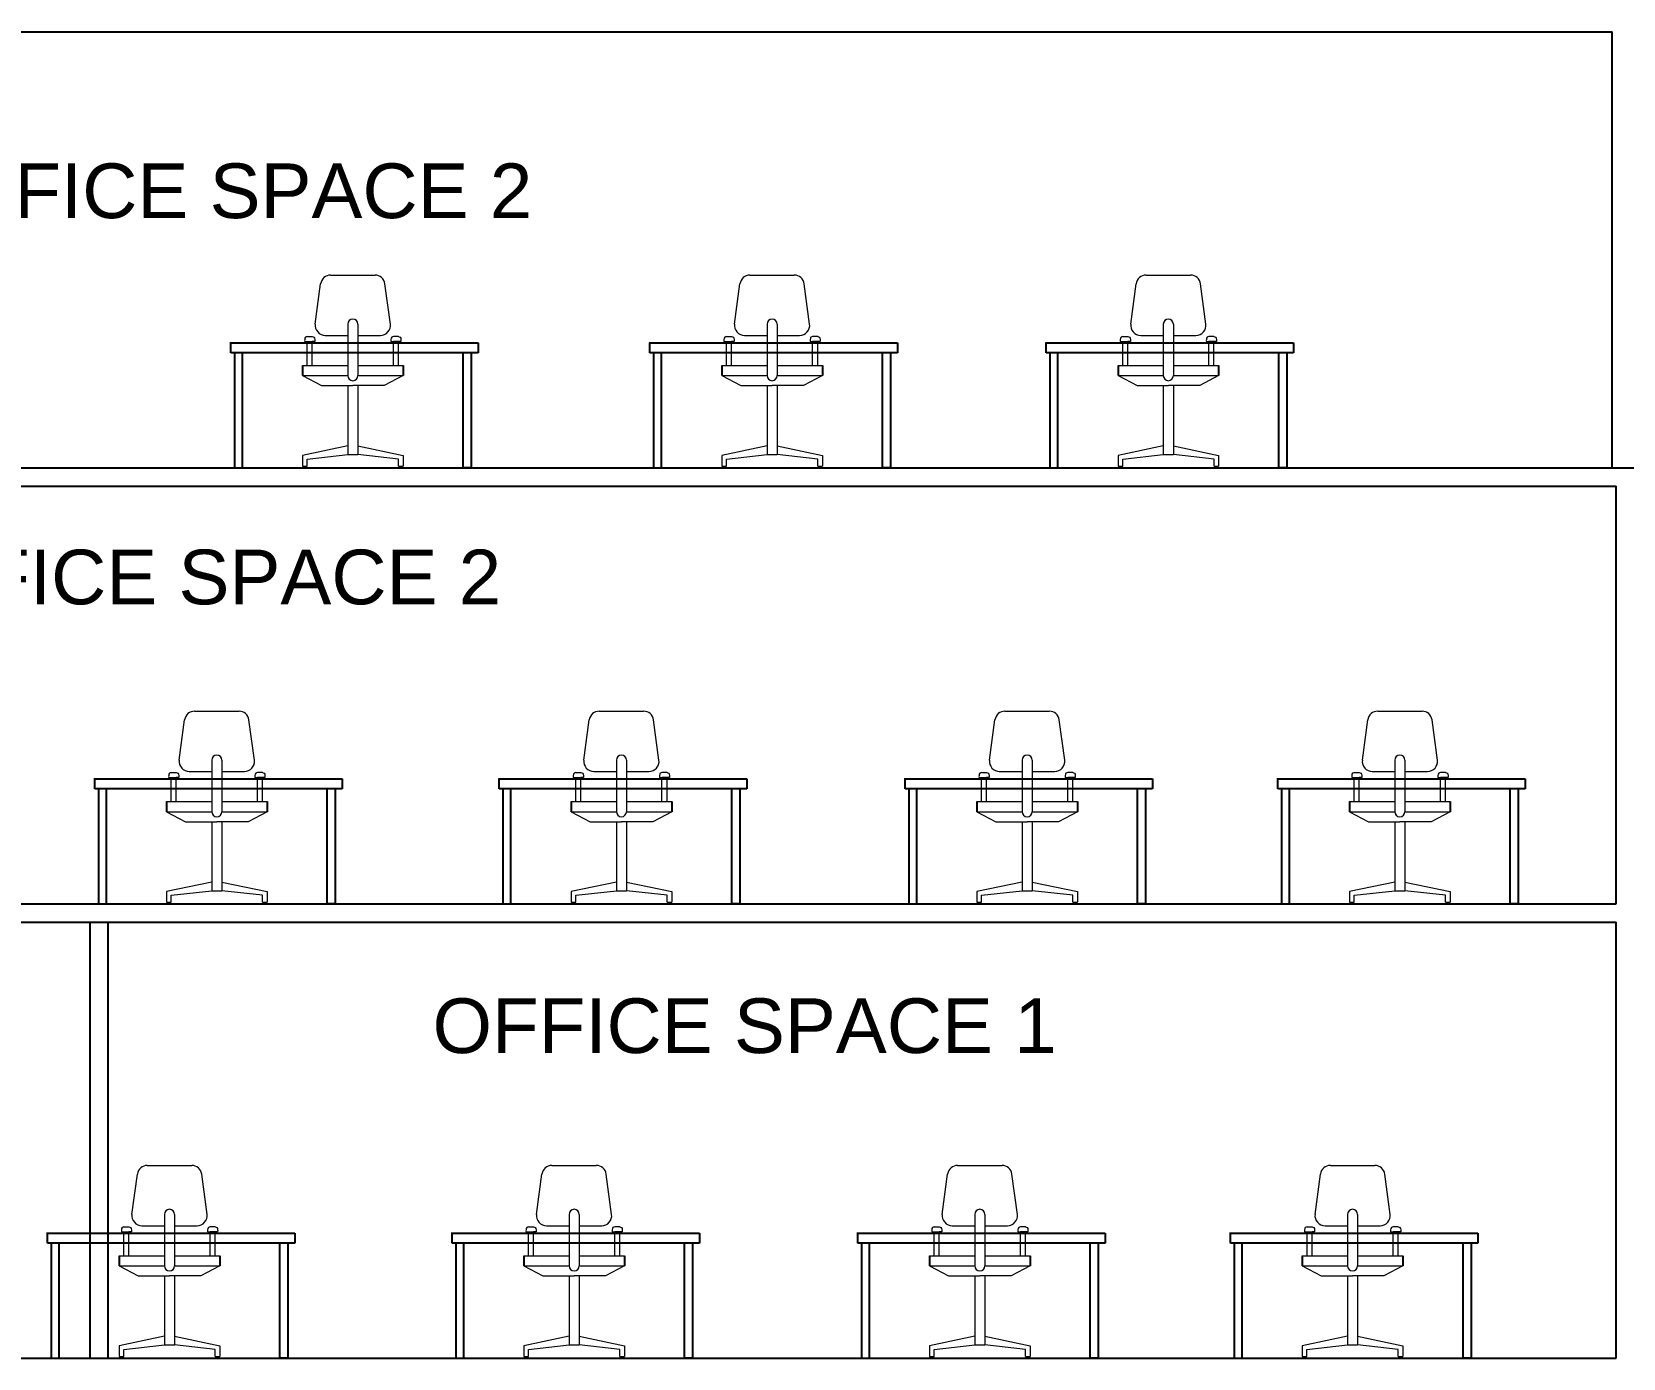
# Model space of a CAD drawing. Header units: millimetres. Extents: x 587797 to 2274247, y 1711 to 439204.
# Drawn here: x 873424 to 886559, y 285273 to 296223 of the extents above; entities that cross this region are included whole.
import ezdxf

# ---------------------------------------------------------------- set-up
doc = ezdxf.new("R2010")
doc.units = ezdxf.units.MM
doc.layers.add('finiture', color=7, linetype='Continuous', lineweight=20)
doc.styles.get("Standard").update_dxf_attribs({"font": 'arial.ttf'})

msp = doc.modelspace()

# ---------------------------------------------------------------- linework, layer by layer
for p, q in [((863015.96, 296222.571, 1025.827), (874054.468, 296222.571, 1025.827)), ((874054.468, 296222.571, 1025.827), (886468.205, 296222.571, 1025.827)), ((886468.205, 292622.571, 1025.827), (886468.205, 296222.571, 1025.827)), ((875057.708, 293655.093, 1025.827), (877107.396, 293655.093, 1025.827)), ((875065.178, 293573.338, 1025.827), (875065.178, 293655.093, 1025.827)), ((877107.396, 293655.093, 1025.827), (877107.396, 293573.338, 1025.827)), ((878518.633, 293655.093, 1025.827), (880568.321, 293655.093, 1025.827)), ((878526.103, 293573.338, 1025.827), (878526.103, 293655.093, 1025.827)), ((880568.321, 293655.093, 1025.827), (880568.321, 293573.338, 1025.827)), ((881789.55, 293655.093, 1025.827), (883839.238, 293655.093, 1025.827)), ((881797.02, 293573.338, 1025.827), (881797.02, 293655.093, 1025.827)), ((883839.238, 293655.093, 1025.827), (883839.238, 293573.338, 1025.827)), ((877107.396, 293573.338, 1025.827), (875065.178, 293573.338, 1025.827)), ((875095.505, 293573.338, 1025.827), (875095.505, 292622.571, 1025.827)), ((875161.49, 292622.571, 1025.827), (875161.49, 293573.338, 1025.827)), ((875658.023, 293467.098, 442.155), (875658.023, 293384.097, 442.155)), ((876488.024, 293467.098, 442.155), (876488.024, 293384.097, 442.155)), ((876984.556, 292622.571, 1025.827), (876984.556, 293573.338, 1025.827)), ((877050.541, 293573.338, 1025.827), (877050.541, 292622.571, 1025.827)), ((880568.321, 293573.338, 1025.827), (878526.103, 293573.338, 1025.827)), ((878556.43, 293573.338, 1025.827), (878556.43, 292622.571, 1025.827)), ((878622.415, 292622.571, 1025.827), (878622.415, 293573.338, 1025.827)), ((879118.948, 293467.098, 442.155), (879118.948, 293384.097, 442.155)), ((879948.949, 293467.098, 442.155), (879948.949, 293384.097, 442.155)), ((880445.481, 292622.571, 1025.827), (880445.481, 293573.338, 1025.827)), ((880511.466, 293573.338, 1025.827), (880511.466, 292622.571, 1025.827)), ((883839.238, 293573.338, 1025.827), (881797.02, 293573.338, 1025.827)), ((881827.347, 293573.338, 1025.827), (881827.347, 292622.571, 1025.827)), ((881893.332, 292622.571, 1025.827), (881893.332, 293573.338, 1025.827)), ((882389.864, 293467.098, 442.155), (882389.864, 293384.097, 442.155)), ((883219.865, 293467.098, 442.155), (883219.865, 293384.097, 442.155)), ((883716.398, 292622.571, 1025.827), (883716.398, 293573.338, 1025.827)), ((883782.383, 293573.338, 1025.827), (883782.383, 292622.571, 1025.827)), ((863015.96, 292622.571, 1025.827), (911635.96, 292622.571, 1025.827)), ((875095.505, 292622.571, 1025.827), (875095.505, 292622.571, 1025.827)), ((875095.505, 292622.571, 1025.827), (875161.49, 292622.571, 1025.827)), ((877050.541, 292622.571, 1025.827), (876984.556, 292622.571, 1025.827)), ((877050.541, 292622.571, 1025.827), (877050.541, 292622.571, 1025.827)), ((878556.43, 292622.571, 1025.827), (878556.43, 292622.571, 1025.827)), ((878556.43, 292622.571, 1025.827), (878622.415, 292622.571, 1025.827)), ((880511.466, 292622.571, 1025.827), (880445.481, 292622.571, 1025.827)), ((880511.466, 292622.571, 1025.827), (880511.466, 292622.571, 1025.827)), ((881827.347, 292622.571, 1025.827), (881827.347, 292622.571, 1025.827)), ((881827.347, 292622.571, 1025.827), (881893.332, 292622.571, 1025.827)), ((883782.383, 292622.571, 1025.827), (883716.398, 292622.571, 1025.827)), ((883782.383, 292622.571, 1025.827), (883782.383, 292622.571, 1025.827)), ((863015.96, 292472.571, 1025.827), (886500.089, 292472.571, 1025.827)), ((886500.089, 289022.571, 1025.827), (886500.089, 292472.571, 1025.827)), ((873935.195, 290055.093, 1025.827), (875984.883, 290055.093, 1025.827)), ((873942.665, 289973.338, 1025.827), (873942.665, 290055.093, 1025.827)), ((875984.883, 290055.093, 1025.827), (875984.883, 289973.338, 1025.827)), ((877274.944, 290055.093, 1025.827), (879324.632, 290055.093, 1025.827)), ((877282.414, 289973.338, 1025.827), (877282.414, 290055.093, 1025.827)), ((879324.632, 290055.093, 1025.827), (879324.632, 289973.338, 1025.827)), ((880623.819, 290055.093, 1025.827), (882673.507, 290055.093, 1025.827)), ((880631.289, 289973.338, 1025.827), (880631.289, 290055.093, 1025.827)), ((882673.507, 290055.093, 1025.827), (882673.507, 289973.338, 1025.827)), ((883700.713, 290055.093, 1025.827), (885750.402, 290055.093, 1025.827)), ((883708.183, 289973.338, 1025.827), (883708.183, 290055.093, 1025.827)), ((885750.402, 290055.093, 1025.827), (885750.402, 289973.338, 1025.827)), ((875984.883, 289973.338, 1025.827), (873942.665, 289973.338, 1025.827)), ((873972.992, 289973.338, 1025.827), (873972.992, 289022.571, 1025.827)), ((874038.977, 289022.571, 1025.827), (874038.977, 289973.338, 1025.827)), ((875862.043, 289022.571, 1025.827), (875862.043, 289973.338, 1025.827)), ((875928.028, 289973.338, 1025.827), (875928.028, 289022.571, 1025.827)), ((879324.632, 289973.338, 1025.827), (877282.414, 289973.338, 1025.827)), ((877312.741, 289973.338, 1025.827), (877312.741, 289022.571, 1025.827)), ((877378.726, 289022.571, 1025.827), (877378.726, 289973.338, 1025.827)), ((879201.792, 289022.571, 1025.827), (879201.792, 289973.338, 1025.827)), ((879267.777, 289973.338, 1025.827), (879267.777, 289022.571, 1025.827)), ((882673.507, 289973.338, 1025.827), (880631.289, 289973.338, 1025.827)), ((880661.616, 289973.338, 1025.827), (880661.616, 289022.571, 1025.827)), ((880727.601, 289022.571, 1025.827), (880727.601, 289973.338, 1025.827)), ((882550.667, 289022.571, 1025.827), (882550.667, 289973.338, 1025.827)), ((882616.652, 289973.338, 1025.827), (882616.652, 289022.571, 1025.827)), ((885750.402, 289973.338, 1025.827), (883708.183, 289973.338, 1025.827)), ((883738.51, 289973.338, 1025.827), (883738.51, 289022.571, 1025.827)), ((883804.496, 289022.571, 1025.827), (883804.496, 289973.338, 1025.827)), ((885627.561, 289022.571, 1025.827), (885627.561, 289973.338, 1025.827)), ((885693.546, 289973.338, 1025.827), (885693.546, 289022.571, 1025.827)), ((874535.51, 289867.098, 442.155), (874535.51, 289784.097, 442.155)), ((875365.511, 289867.098, 442.155), (875365.511, 289784.097, 442.155)), ((877875.259, 289867.098, 442.155), (877875.259, 289784.097, 442.155)), ((878705.26, 289867.098, 442.155), (878705.26, 289784.097, 442.155)), ((881224.133, 289867.098, 442.155), (881224.133, 289784.097, 442.155)), ((882054.135, 289867.098, 442.155), (882054.135, 289784.097, 442.155)), ((884301.028, 289867.098, 442.155), (884301.028, 289784.097, 442.155)), ((885131.029, 289867.098, 442.155), (885131.029, 289784.097, 442.155)), ((863015.96, 289022.571, 1025.827), (886500.089, 289022.571, 1025.827)), ((873972.992, 289022.571, 1025.827), (873972.992, 289022.571, 1025.827)), ((873972.992, 289022.571, 1025.827), (874038.977, 289022.571, 1025.827)), ((875928.028, 289022.571, 1025.827), (875862.043, 289022.571, 1025.827)), ((875928.028, 289022.571, 1025.827), (875928.028, 289022.571, 1025.827)), ((877312.741, 289022.571, 1025.827), (877312.741, 289022.571, 1025.827)), ((877312.741, 289022.571, 1025.827), (877378.726, 289022.571, 1025.827)), ((879267.777, 289022.571, 1025.827), (879201.792, 289022.571, 1025.827)), ((879267.777, 289022.571, 1025.827), (879267.777, 289022.571, 1025.827)), ((880661.616, 289022.571, 1025.827), (880661.616, 289022.571, 1025.827)), ((880661.616, 289022.571, 1025.827), (880727.601, 289022.571, 1025.827)), ((882616.652, 289022.571, 1025.827), (882550.667, 289022.571, 1025.827)), ((882616.652, 289022.571, 1025.827), (882616.652, 289022.571, 1025.827)), ((883738.51, 289022.571, 1025.827), (883738.51, 289022.571, 1025.827)), ((883738.51, 289022.571, 1025.827), (883804.496, 289022.571, 1025.827)), ((885693.546, 289022.571, 1025.827), (885627.561, 289022.571, 1025.827)), ((885693.546, 289022.571, 1025.827), (885693.546, 289022.571, 1025.827)), ((863015.96, 288872.571, 1025.827), (886500.089, 288872.571, 1025.827)), ((873904.468, 285272.571, 1025.827), (873904.468, 288872.571, 1025.827)), ((874054.468, 285272.571, 1025.827), (874054.468, 288872.571, 1025.827)), ((886500.089, 285272.571, 1025.827), (886500.089, 288872.571, 1025.827)), ((873544.788, 286305.093, 1025.827), (875594.477, 286305.093, 1025.827)), ((873552.258, 286223.338, 1025.827), (873552.258, 286305.093, 1025.827)), ((875594.477, 286305.093, 1025.827), (875594.477, 286223.338, 1025.827)), ((876884.538, 286305.093, 1025.827), (878934.226, 286305.093, 1025.827)), ((876892.008, 286223.338, 1025.827), (876892.008, 286305.093, 1025.827)), ((878934.226, 286305.093, 1025.827), (878934.226, 286223.338, 1025.827)), ((880233.412, 286305.093, 1025.827), (882283.101, 286305.093, 1025.827)), ((880240.882, 286223.338, 1025.827), (880240.882, 286305.093, 1025.827)), ((882283.101, 286305.093, 1025.827), (882283.101, 286223.338, 1025.827)), ((883310.307, 286305.093, 1025.827), (885359.995, 286305.093, 1025.827)), ((883317.777, 286223.338, 1025.827), (883317.777, 286305.093, 1025.827)), ((885359.995, 286305.093, 1025.827), (885359.995, 286223.338, 1025.827)), ((875594.477, 286223.338, 1025.827), (873552.258, 286223.338, 1025.827)), ((873582.586, 286223.338, 1025.827), (873582.586, 285272.571, 1025.827)), ((873648.571, 285272.571, 1025.827), (873648.571, 286223.338, 1025.827)), ((874145.103, 286117.098, 442.155), (874145.103, 286034.097, 442.155)), ((874975.104, 286117.098, 442.155), (874975.104, 286034.097, 442.155)), ((875471.637, 285272.571, 1025.827), (875471.637, 286223.338, 1025.827)), ((875537.622, 286223.338, 1025.827), (875537.622, 285272.571, 1025.827)), ((878934.226, 286223.338, 1025.827), (876892.008, 286223.338, 1025.827)), ((876922.335, 286223.338, 1025.827), (876922.335, 285272.571, 1025.827)), ((876988.32, 285272.571, 1025.827), (876988.32, 286223.338, 1025.827)), ((877484.852, 286117.098, 442.155), (877484.852, 286034.097, 442.155)), ((878314.853, 286117.098, 442.155), (878314.853, 286034.097, 442.155)), ((878811.386, 285272.571, 1025.827), (878811.386, 286223.338, 1025.827)), ((878877.371, 286223.338, 1025.827), (878877.371, 285272.571, 1025.827)), ((882283.101, 286223.338, 1025.827), (880240.882, 286223.338, 1025.827)), ((880271.209, 286223.338, 1025.827), (880271.209, 285272.571, 1025.827)), ((880337.195, 285272.571, 1025.827), (880337.195, 286223.338, 1025.827)), ((880833.727, 286117.098, 442.155), (880833.727, 286034.097, 442.155)), ((881663.728, 286117.098, 442.155), (881663.728, 286034.097, 442.155)), ((882160.26, 285272.571, 1025.827), (882160.26, 286223.338, 1025.827)), ((882226.245, 286223.338, 1025.827), (882226.245, 285272.571, 1025.827)), ((885359.995, 286223.338, 1025.827), (883317.777, 286223.338, 1025.827)), ((883348.104, 286223.338, 1025.827), (883348.104, 285272.571, 1025.827)), ((883414.089, 285272.571, 1025.827), (883414.089, 286223.338, 1025.827)), ((883910.621, 286117.098, 442.155), (883910.621, 286034.097, 442.155)), ((884740.622, 286117.098, 442.155), (884740.622, 286034.097, 442.155)), ((885237.155, 285272.571, 1025.827), (885237.155, 286223.338, 1025.827)), ((885303.14, 286223.338, 1025.827), (885303.14, 285272.571, 1025.827)), ((863015.96, 285272.571, 1025.827), (886500.089, 285272.571, 1025.827)), ((873582.586, 285272.571, 1025.827), (873582.586, 285272.571, 1025.827)), ((873582.586, 285272.571, 1025.827), (873648.571, 285272.571, 1025.827)), ((875537.622, 285272.571, 1025.827), (875471.637, 285272.571, 1025.827)), ((875537.622, 285272.571, 1025.827), (875537.622, 285272.571, 1025.827)), ((876922.335, 285272.571, 1025.827), (876922.335, 285272.571, 1025.827)), ((876922.335, 285272.571, 1025.827), (876988.32, 285272.571, 1025.827)), ((878877.371, 285272.571, 1025.827), (878811.386, 285272.571, 1025.827)), ((878877.371, 285272.571, 1025.827), (878877.371, 285272.571, 1025.827)), ((880271.209, 285272.571, 1025.827), (880271.209, 285272.571, 1025.827)), ((880271.209, 285272.571, 1025.827), (880337.195, 285272.571, 1025.827)), ((882226.245, 285272.571, 1025.827), (882160.26, 285272.571, 1025.827)), ((882226.245, 285272.571, 1025.827), (882226.245, 285272.571, 1025.827)), ((883348.104, 285272.571, 1025.827), (883348.104, 285272.571, 1025.827)), ((883348.104, 285272.571, 1025.827), (883414.089, 285272.571, 1025.827)), ((885303.14, 285272.571, 1025.827), (885237.155, 285272.571, 1025.827)), ((885303.14, 285272.571, 1025.827), (885303.14, 285272.571, 1025.827))]:
    msp.add_line(p, q)
at = {"layer": 'finiture', "linetype": 'Continuous'}
for p, q in [((875763.132, 293810.09, 442.155), (875807.489, 294142.09, 442.155)), ((875889.758, 294214.099, 442.155), (876256.289, 294214.099, 442.155)), ((876382.914, 293810.09, 442.155), (876338.558, 294142.09, 442.155)), ((879224.057, 293810.09, 442.155), (879268.414, 294142.09, 442.155)), ((879350.683, 294214.099, 442.155), (879717.214, 294214.099, 442.155)), ((879843.839, 293810.09, 442.155), (879799.483, 294142.09, 442.155)), ((882494.974, 293810.09, 442.155), (882539.33, 294142.09, 442.155)), ((882621.599, 294214.099, 442.155), (882988.13, 294214.099, 442.155)), ((883114.756, 293810.09, 442.155), (883070.399, 294142.09, 442.155)), ((875845.401, 293716.098, 442.155), (876031.523, 293716.098, 442.155)), ((876031.523, 293810.09, 442.155), (876031.523, 293384.097, 442.155)), ((876114.523, 293810.09, 442.155), (876114.523, 293384.097, 442.155)), ((876114.523, 293716.098, 442.155), (876300.645, 293716.098, 442.155)), ((879306.326, 293716.098, 442.155), (879492.448, 293716.098, 442.155)), ((879492.448, 293810.09, 442.155), (879492.448, 293384.097, 442.155)), ((879575.448, 293810.09, 442.155), (879575.448, 293384.097, 442.155)), ((879575.448, 293716.098, 442.155), (879761.57, 293716.098, 442.155)), ((882577.243, 293716.098, 442.155), (882763.365, 293716.098, 442.155)), ((882763.365, 293810.09, 442.155), (882763.365, 293384.097, 442.155)), ((882846.365, 293810.09, 442.155), (882846.365, 293384.097, 442.155)), ((882846.365, 293716.098, 442.155), (883032.487, 293716.098, 442.155)), ((875675.802, 293665.838, 442.155), (875738.279, 293665.838, 442.155)), ((875696.779, 293707.339, 442.155), (875738.279, 293707.339, 442.155)), ((875696.779, 293467.098, 442.155), (875696.779, 293665.838, 442.155)), ((875738.279, 293467.098, 442.155), (875738.279, 293665.838, 442.155)), ((875759.256, 293665.838, 442.155), (875738.279, 293665.838, 442.155)), ((876386.791, 293665.838, 442.155), (876407.767, 293665.838, 442.155)), ((876449.268, 293707.339, 442.155), (876407.767, 293707.339, 442.155)), ((876470.244, 293665.838, 442.155), (876407.767, 293665.838, 442.155)), ((876407.767, 293467.098, 442.155), (876407.767, 293665.838, 442.155)), ((876449.268, 293467.098, 442.155), (876449.268, 293665.838, 442.155)), ((879136.727, 293665.838, 442.155), (879199.204, 293665.838, 442.155)), ((879157.704, 293707.339, 442.155), (879199.204, 293707.339, 442.155)), ((879157.704, 293467.098, 442.155), (879157.704, 293665.838, 442.155)), ((879199.204, 293467.098, 442.155), (879199.204, 293665.838, 442.155)), ((879220.181, 293665.838, 442.155), (879199.204, 293665.838, 442.155)), ((879847.716, 293665.838, 442.155), (879868.693, 293665.838, 442.155)), ((879910.193, 293707.339, 442.155), (879868.693, 293707.339, 442.155)), ((879931.169, 293665.838, 442.155), (879868.693, 293665.838, 442.155)), ((879868.693, 293467.098, 442.155), (879868.693, 293665.838, 442.155)), ((879910.193, 293467.098, 442.155), (879910.193, 293665.838, 442.155)), ((882407.644, 293665.838, 442.155), (882470.121, 293665.838, 442.155)), ((882428.62, 293707.339, 442.155), (882470.121, 293707.339, 442.155)), ((882428.62, 293467.098, 442.155), (882428.62, 293665.838, 442.155)), ((882470.121, 293467.098, 442.155), (882470.121, 293665.838, 442.155)), ((882491.097, 293665.838, 442.155), (882470.121, 293665.838, 442.155)), ((883118.632, 293665.838, 442.155), (883139.609, 293665.838, 442.155)), ((883181.109, 293707.339, 442.155), (883139.609, 293707.339, 442.155)), ((883202.086, 293665.838, 442.155), (883139.609, 293665.838, 442.155)), ((883139.609, 293467.098, 442.155), (883139.609, 293665.838, 442.155)), ((883181.109, 293467.098, 442.155), (883181.109, 293665.838, 442.155)), ((875658.023, 293467.098, 442.155), (876031.523, 293467.098, 442.155)), ((876114.523, 293467.098, 442.155), (876488.024, 293467.098, 442.155)), ((879118.948, 293467.098, 442.155), (879492.448, 293467.098, 442.155)), ((879575.448, 293467.098, 442.155), (879948.949, 293467.098, 442.155)), ((882389.864, 293467.098, 442.155), (882763.365, 293467.098, 442.155)), ((882846.365, 293467.098, 442.155), (883219.865, 293467.098, 442.155)), ((875658.023, 293384.097, 442.155), (875814.441, 293301.666, 442.155)), ((875658.023, 293384.097, 442.155), (876031.523, 293384.097, 442.155)), ((876114.523, 293384.097, 442.155), (876488.024, 293384.097, 442.155)), ((876488.024, 293384.097, 442.155), (876331.606, 293301.666, 442.155)), ((879118.948, 293384.097, 442.155), (879275.366, 293301.666, 442.155)), ((879118.948, 293384.097, 442.155), (879492.448, 293384.097, 442.155)), ((879575.448, 293384.097, 442.155), (879948.949, 293384.097, 442.155)), ((879948.949, 293384.097, 442.155), (879792.531, 293301.666, 442.155)), ((882389.864, 293384.097, 442.155), (882546.282, 293301.666, 442.155)), ((882389.864, 293384.097, 442.155), (882763.365, 293384.097, 442.155)), ((882846.365, 293384.097, 442.155), (883219.865, 293384.097, 442.155)), ((883219.865, 293384.097, 442.155), (883063.447, 293301.666, 442.155)), ((875814.441, 293301.666, 442.155), (876073.023, 293301.666, 442.155)), ((876031.523, 293301.666, 442.155), (876031.523, 292731.77, 442.155)), ((876331.606, 293301.666, 442.155), (876073.023, 293301.666, 442.155)), ((876114.523, 293301.666, 442.155), (876114.523, 292731.77, 442.155)), ((879275.366, 293301.666, 442.155), (879533.948, 293301.666, 442.155)), ((879492.448, 293301.666, 442.155), (879492.448, 292731.77, 442.155)), ((879792.531, 293301.666, 442.155), (879533.948, 293301.666, 442.155)), ((879575.448, 293301.666, 442.155), (879575.448, 292731.77, 442.155)), ((882546.282, 293301.666, 442.155), (882804.865, 293301.666, 442.155)), ((882763.365, 293301.666, 442.155), (882763.365, 292731.77, 442.155)), ((883063.447, 293301.666, 442.155), (882804.865, 293301.666, 442.155)), ((882846.365, 293301.666, 442.155), (882846.365, 292731.77, 442.155)), ((876031.523, 292803.44, 442.155), (875658.023, 292725.255, 442.155)), ((876114.523, 292803.44, 442.155), (876488.024, 292725.255, 442.155)), ((879492.448, 292803.44, 442.155), (879118.948, 292725.255, 442.155)), ((879575.448, 292803.44, 442.155), (879948.949, 292725.255, 442.155)), ((882763.365, 292803.44, 442.155), (882389.864, 292725.255, 442.155)), ((882846.365, 292803.44, 442.155), (883219.865, 292725.255, 442.155)), ((875658.023, 292725.255, 442.155), (875658.023, 292637.096, 442.155)), ((875695.975, 292694.85, 442.155), (876031.523, 292731.77, 442.155)), ((875695.975, 292637.096, 442.155), (875695.975, 292694.85, 442.155)), ((876031.523, 292731.77, 442.155), (876114.523, 292731.77, 442.155)), ((876450.071, 292694.85, 442.155), (876114.523, 292731.77, 442.155)), ((876450.071, 292637.096, 442.155), (876450.071, 292694.85, 442.155)), ((876488.024, 292725.255, 442.155), (876488.024, 292637.096, 442.155)), ((879118.948, 292725.255, 442.155), (879118.948, 292637.096, 442.155)), ((879156.9, 292694.85, 442.155), (879492.448, 292731.77, 442.155)), ((879156.9, 292637.096, 442.155), (879156.9, 292694.85, 442.155)), ((879492.448, 292731.77, 442.155), (879575.448, 292731.77, 442.155)), ((879910.997, 292694.85, 442.155), (879575.448, 292731.77, 442.155)), ((879910.997, 292637.096, 442.155), (879910.997, 292694.85, 442.155)), ((879948.949, 292725.255, 442.155), (879948.949, 292637.096, 442.155)), ((882389.864, 292725.255, 442.155), (882389.864, 292637.096, 442.155)), ((882427.817, 292694.85, 442.155), (882763.365, 292731.77, 442.155)), ((882427.817, 292637.096, 442.155), (882427.817, 292694.85, 442.155)), ((882763.365, 292731.77, 442.155), (882846.365, 292731.77, 442.155)), ((883181.913, 292694.85, 442.155), (882846.365, 292731.77, 442.155)), ((883181.913, 292637.096, 442.155), (883181.913, 292694.85, 442.155)), ((883219.865, 292725.255, 442.155), (883219.865, 292637.096, 442.155)), ((875658.023, 292637.096, 442.155), (875695.975, 292637.096, 442.155)), ((876450.071, 292637.096, 442.155), (876488.024, 292637.096, 442.155)), ((879118.948, 292637.096, 442.155), (879156.9, 292637.096, 442.155)), ((879910.997, 292637.096, 442.155), (879948.949, 292637.096, 442.155)), ((882389.864, 292637.096, 442.155), (882427.817, 292637.096, 442.155)), ((883181.913, 292637.096, 442.155), (883219.865, 292637.096, 442.155)), ((874767.245, 290614.099, 442.155), (875133.776, 290614.099, 442.155)), ((878106.994, 290614.099, 442.155), (878473.525, 290614.099, 442.155)), ((881455.869, 290614.099, 442.155), (881822.399, 290614.099, 442.155)), ((884532.763, 290614.099, 442.155), (884899.294, 290614.099, 442.155)), ((874640.619, 290210.09, 442.155), (874684.976, 290542.09, 442.155)), ((875260.401, 290210.09, 442.155), (875216.045, 290542.09, 442.155)), ((877980.368, 290210.09, 442.155), (878024.725, 290542.09, 442.155)), ((878600.15, 290210.09, 442.155), (878555.794, 290542.09, 442.155)), ((881329.243, 290210.09, 442.155), (881373.6, 290542.09, 442.155)), ((881949.025, 290210.09, 442.155), (881904.669, 290542.09, 442.155)), ((884406.137, 290210.09, 442.155), (884450.494, 290542.09, 442.155)), ((885025.919, 290210.09, 442.155), (884981.563, 290542.09, 442.155)), ((874909.01, 290210.09, 442.155), (874909.01, 289784.097, 442.155)), ((874992.01, 290210.09, 442.155), (874992.01, 289784.097, 442.155)), ((878248.759, 290210.09, 442.155), (878248.759, 289784.097, 442.155)), ((878331.759, 290210.09, 442.155), (878331.759, 289784.097, 442.155)), ((881597.634, 290210.09, 442.155), (881597.634, 289784.097, 442.155)), ((881680.634, 290210.09, 442.155), (881680.634, 289784.097, 442.155)), ((884674.528, 290210.09, 442.155), (884674.528, 289784.097, 442.155)), ((884757.528, 290210.09, 442.155), (884757.528, 289784.097, 442.155)), ((874553.289, 290065.838, 442.155), (874615.766, 290065.838, 442.155)), ((874574.266, 290107.339, 442.155), (874615.766, 290107.339, 442.155)), ((874574.266, 289867.098, 442.155), (874574.266, 290065.838, 442.155)), ((874615.766, 289867.098, 442.155), (874615.766, 290065.838, 442.155)), ((874636.743, 290065.838, 442.155), (874615.766, 290065.838, 442.155)), ((874722.888, 290116.098, 442.155), (874909.01, 290116.098, 442.155)), ((874992.01, 290116.098, 442.155), (875178.132, 290116.098, 442.155)), ((875264.278, 290065.838, 442.155), (875285.254, 290065.838, 442.155)), ((875326.754, 290107.339, 442.155), (875285.254, 290107.339, 442.155)), ((875347.731, 290065.838, 442.155), (875285.254, 290065.838, 442.155)), ((875285.254, 289867.098, 442.155), (875285.254, 290065.838, 442.155)), ((875326.754, 289867.098, 442.155), (875326.754, 290065.838, 442.155)), ((877893.038, 290065.838, 442.155), (877955.515, 290065.838, 442.155)), ((877914.015, 290107.339, 442.155), (877955.515, 290107.339, 442.155)), ((877914.015, 289867.098, 442.155), (877914.015, 290065.838, 442.155)), ((877955.515, 289867.098, 442.155), (877955.515, 290065.838, 442.155)), ((877976.492, 290065.838, 442.155), (877955.515, 290065.838, 442.155)), ((878062.637, 290116.098, 442.155), (878248.759, 290116.098, 442.155)), ((878331.759, 290116.098, 442.155), (878517.881, 290116.098, 442.155)), ((878604.027, 290065.838, 442.155), (878625.003, 290065.838, 442.155)), ((878666.504, 290107.339, 442.155), (878625.003, 290107.339, 442.155)), ((878687.48, 290065.838, 442.155), (878625.003, 290065.838, 442.155)), ((878625.003, 289867.098, 442.155), (878625.003, 290065.838, 442.155)), ((878666.504, 289867.098, 442.155), (878666.504, 290065.838, 442.155)), ((881241.913, 290065.838, 442.155), (881304.39, 290065.838, 442.155)), ((881262.89, 290107.339, 442.155), (881304.39, 290107.339, 442.155)), ((881262.89, 289867.098, 442.155), (881262.89, 290065.838, 442.155)), ((881304.39, 289867.098, 442.155), (881304.39, 290065.838, 442.155)), ((881325.367, 290065.838, 442.155), (881304.39, 290065.838, 442.155)), ((881411.512, 290116.098, 442.155), (881597.634, 290116.098, 442.155)), ((881680.634, 290116.098, 442.155), (881866.756, 290116.098, 442.155)), ((881952.901, 290065.838, 442.155), (881973.878, 290065.838, 442.155)), ((882015.378, 290107.339, 442.155), (881973.878, 290107.339, 442.155)), ((882036.355, 290065.838, 442.155), (881973.878, 290065.838, 442.155)), ((881973.878, 289867.098, 442.155), (881973.878, 290065.838, 442.155)), ((882015.378, 289867.098, 442.155), (882015.378, 290065.838, 442.155)), ((884318.807, 290065.838, 442.155), (884381.284, 290065.838, 442.155)), ((884339.784, 290107.339, 442.155), (884381.284, 290107.339, 442.155)), ((884339.784, 289867.098, 442.155), (884339.784, 290065.838, 442.155)), ((884381.284, 289867.098, 442.155), (884381.284, 290065.838, 442.155)), ((884402.261, 290065.838, 442.155), (884381.284, 290065.838, 442.155)), ((884488.407, 290116.098, 442.155), (884674.528, 290116.098, 442.155)), ((884757.528, 290116.098, 442.155), (884943.65, 290116.098, 442.155)), ((885029.796, 290065.838, 442.155), (885050.773, 290065.838, 442.155)), ((885092.273, 290107.339, 442.155), (885050.773, 290107.339, 442.155)), ((885113.249, 290065.838, 442.155), (885050.773, 290065.838, 442.155)), ((885050.773, 289867.098, 442.155), (885050.773, 290065.838, 442.155)), ((885092.273, 289867.098, 442.155), (885092.273, 290065.838, 442.155)), ((874535.51, 289867.098, 442.155), (874909.01, 289867.098, 442.155)), ((874535.51, 289784.097, 442.155), (874691.928, 289701.666, 442.155)), ((874535.51, 289784.097, 442.155), (874909.01, 289784.097, 442.155)), ((874992.01, 289867.098, 442.155), (875365.511, 289867.098, 442.155)), ((874992.01, 289784.097, 442.155), (875365.511, 289784.097, 442.155)), ((875365.511, 289784.097, 442.155), (875209.093, 289701.666, 442.155)), ((877875.259, 289867.098, 442.155), (878248.759, 289867.098, 442.155)), ((877875.259, 289784.097, 442.155), (878031.677, 289701.666, 442.155)), ((877875.259, 289784.097, 442.155), (878248.759, 289784.097, 442.155)), ((878331.759, 289867.098, 442.155), (878705.26, 289867.098, 442.155)), ((878331.759, 289784.097, 442.155), (878705.26, 289784.097, 442.155)), ((878705.26, 289784.097, 442.155), (878548.842, 289701.666, 442.155)), ((881224.133, 289867.098, 442.155), (881597.634, 289867.098, 442.155)), ((881224.133, 289784.097, 442.155), (881380.552, 289701.666, 442.155)), ((881224.133, 289784.097, 442.155), (881597.634, 289784.097, 442.155)), ((881680.634, 289867.098, 442.155), (882054.135, 289867.098, 442.155)), ((881680.634, 289784.097, 442.155), (882054.135, 289784.097, 442.155)), ((882054.135, 289784.097, 442.155), (881897.717, 289701.666, 442.155)), ((884301.028, 289867.098, 442.155), (884674.528, 289867.098, 442.155)), ((884301.028, 289784.097, 442.155), (884457.446, 289701.666, 442.155)), ((884301.028, 289784.097, 442.155), (884674.528, 289784.097, 442.155)), ((884757.528, 289867.098, 442.155), (885131.029, 289867.098, 442.155)), ((884757.528, 289784.097, 442.155), (885131.029, 289784.097, 442.155)), ((885131.029, 289784.097, 442.155), (884974.611, 289701.666, 442.155)), ((874691.928, 289701.666, 442.155), (874950.51, 289701.666, 442.155)), ((874909.01, 289701.666, 442.155), (874909.01, 289131.77, 442.155)), ((875209.093, 289701.666, 442.155), (874950.51, 289701.666, 442.155)), ((874992.01, 289701.666, 442.155), (874992.01, 289131.77, 442.155)), ((878031.677, 289701.666, 442.155), (878290.259, 289701.666, 442.155)), ((878248.759, 289701.666, 442.155), (878248.759, 289131.77, 442.155)), ((878548.842, 289701.666, 442.155), (878290.259, 289701.666, 442.155)), ((878331.759, 289701.666, 442.155), (878331.759, 289131.77, 442.155)), ((881380.552, 289701.666, 442.155), (881639.134, 289701.666, 442.155)), ((881597.634, 289701.666, 442.155), (881597.634, 289131.77, 442.155)), ((881897.717, 289701.666, 442.155), (881639.134, 289701.666, 442.155)), ((881680.634, 289701.666, 442.155), (881680.634, 289131.77, 442.155)), ((884457.446, 289701.666, 442.155), (884716.028, 289701.666, 442.155)), ((884674.528, 289701.666, 442.155), (884674.528, 289131.77, 442.155)), ((884974.611, 289701.666, 442.155), (884716.028, 289701.666, 442.155)), ((884757.528, 289701.666, 442.155), (884757.528, 289131.77, 442.155)), ((874909.01, 289203.44, 442.155), (874535.51, 289125.255, 442.155)), ((874535.51, 289125.255, 442.155), (874535.51, 289037.096, 442.155)), ((874573.462, 289094.85, 442.155), (874909.01, 289131.77, 442.155)), ((874909.01, 289131.77, 442.155), (874992.01, 289131.77, 442.155)), ((874992.01, 289203.44, 442.155), (875365.511, 289125.255, 442.155)), ((875327.558, 289094.85, 442.155), (874992.01, 289131.77, 442.155)), ((875365.511, 289125.255, 442.155), (875365.511, 289037.096, 442.155)), ((878248.759, 289203.44, 442.155), (877875.259, 289125.255, 442.155)), ((877875.259, 289125.255, 442.155), (877875.259, 289037.096, 442.155)), ((877913.211, 289094.85, 442.155), (878248.759, 289131.77, 442.155)), ((878248.759, 289131.77, 442.155), (878331.759, 289131.77, 442.155)), ((878331.759, 289203.44, 442.155), (878705.26, 289125.255, 442.155)), ((878667.307, 289094.85, 442.155), (878331.759, 289131.77, 442.155)), ((878705.26, 289125.255, 442.155), (878705.26, 289037.096, 442.155)), ((881597.634, 289203.44, 442.155), (881224.133, 289125.255, 442.155)), ((881224.133, 289125.255, 442.155), (881224.133, 289037.096, 442.155)), ((881262.086, 289094.85, 442.155), (881597.634, 289131.77, 442.155)), ((881597.634, 289131.77, 442.155), (881680.634, 289131.77, 442.155)), ((881680.634, 289203.44, 442.155), (882054.135, 289125.255, 442.155)), ((882016.182, 289094.85, 442.155), (881680.634, 289131.77, 442.155)), ((882054.135, 289125.255, 442.155), (882054.135, 289037.096, 442.155)), ((884674.528, 289203.44, 442.155), (884301.028, 289125.255, 442.155)), ((884301.028, 289125.255, 442.155), (884301.028, 289037.096, 442.155)), ((884338.98, 289094.85, 442.155), (884674.528, 289131.77, 442.155)), ((884674.528, 289131.77, 442.155), (884757.528, 289131.77, 442.155)), ((884757.528, 289203.44, 442.155), (885131.029, 289125.255, 442.155)), ((885093.077, 289094.85, 442.155), (884757.528, 289131.77, 442.155)), ((885131.029, 289125.255, 442.155), (885131.029, 289037.096, 442.155)), ((874535.51, 289037.096, 442.155), (874573.462, 289037.096, 442.155)), ((874573.462, 289037.096, 442.155), (874573.462, 289094.85, 442.155)), ((875327.558, 289037.096, 442.155), (875327.558, 289094.85, 442.155)), ((875327.558, 289037.096, 442.155), (875365.511, 289037.096, 442.155)), ((877875.259, 289037.096, 442.155), (877913.211, 289037.096, 442.155)), ((877913.211, 289037.096, 442.155), (877913.211, 289094.85, 442.155)), ((878667.307, 289037.096, 442.155), (878667.307, 289094.85, 442.155)), ((878667.307, 289037.096, 442.155), (878705.26, 289037.096, 442.155)), ((881224.133, 289037.096, 442.155), (881262.086, 289037.096, 442.155)), ((881262.086, 289037.096, 442.155), (881262.086, 289094.85, 442.155)), ((882016.182, 289037.096, 442.155), (882016.182, 289094.85, 442.155)), ((882016.182, 289037.096, 442.155), (882054.135, 289037.096, 442.155)), ((884301.028, 289037.096, 442.155), (884338.98, 289037.096, 442.155)), ((884338.98, 289037.096, 442.155), (884338.98, 289094.85, 442.155)), ((885093.077, 289037.096, 442.155), (885093.077, 289094.85, 442.155)), ((885093.077, 289037.096, 442.155), (885131.029, 289037.096, 442.155)), ((874250.213, 286460.09, 442.155), (874294.569, 286792.09, 442.155)), ((874376.838, 286864.099, 442.155), (874743.369, 286864.099, 442.155)), ((874869.995, 286460.09, 442.155), (874825.638, 286792.09, 442.155)), ((877589.962, 286460.09, 442.155), (877634.318, 286792.09, 442.155)), ((877716.587, 286864.099, 442.155), (878083.118, 286864.099, 442.155)), ((878209.744, 286460.09, 442.155), (878165.387, 286792.09, 442.155)), ((880938.836, 286460.09, 442.155), (880983.193, 286792.09, 442.155)), ((881065.462, 286864.099, 442.155), (881431.993, 286864.099, 442.155)), ((881558.618, 286460.09, 442.155), (881514.262, 286792.09, 442.155)), ((884015.731, 286460.09, 442.155), (884060.087, 286792.09, 442.155)), ((884142.356, 286864.099, 442.155), (884508.887, 286864.099, 442.155)), ((884635.513, 286460.09, 442.155), (884591.156, 286792.09, 442.155)), ((874183.859, 286357.339, 442.155), (874225.359, 286357.339, 442.155)), ((874332.482, 286366.098, 442.155), (874518.604, 286366.098, 442.155)), ((874518.604, 286460.09, 442.155), (874518.604, 286034.097, 442.155)), ((874601.604, 286460.09, 442.155), (874601.604, 286034.097, 442.155)), ((874601.604, 286366.098, 442.155), (874787.726, 286366.098, 442.155)), ((874936.348, 286357.339, 442.155), (874894.848, 286357.339, 442.155)), ((877523.609, 286357.339, 442.155), (877565.109, 286357.339, 442.155)), ((877672.231, 286366.098, 442.155), (877858.353, 286366.098, 442.155)), ((877858.353, 286460.09, 442.155), (877858.353, 286034.097, 442.155)), ((877941.353, 286460.09, 442.155), (877941.353, 286034.097, 442.155)), ((877941.353, 286366.098, 442.155), (878127.475, 286366.098, 442.155)), ((878276.097, 286357.339, 442.155), (878234.597, 286357.339, 442.155)), ((880872.483, 286357.339, 442.155), (880913.983, 286357.339, 442.155)), ((881021.106, 286366.098, 442.155), (881207.227, 286366.098, 442.155)), ((881207.227, 286460.09, 442.155), (881207.227, 286034.097, 442.155)), ((881290.227, 286460.09, 442.155), (881290.227, 286034.097, 442.155)), ((881290.227, 286366.098, 442.155), (881476.349, 286366.098, 442.155)), ((881624.972, 286357.339, 442.155), (881583.472, 286357.339, 442.155)), ((883949.378, 286357.339, 442.155), (883990.878, 286357.339, 442.155)), ((884098, 286366.098, 442.155), (884284.122, 286366.098, 442.155)), ((884284.122, 286460.09, 442.155), (884284.122, 286034.097, 442.155)), ((884367.122, 286460.09, 442.155), (884367.122, 286034.097, 442.155)), ((884367.122, 286366.098, 442.155), (884553.244, 286366.098, 442.155)), ((884701.866, 286357.339, 442.155), (884660.366, 286357.339, 442.155)), ((874162.883, 286315.838, 442.155), (874225.359, 286315.838, 442.155)), ((874183.859, 286117.098, 442.155), (874183.859, 286315.838, 442.155)), ((874225.359, 286117.098, 442.155), (874225.359, 286315.838, 442.155)), ((874246.336, 286315.838, 442.155), (874225.359, 286315.838, 442.155)), ((874873.871, 286315.838, 442.155), (874894.848, 286315.838, 442.155)), ((874957.325, 286315.838, 442.155), (874894.848, 286315.838, 442.155)), ((874894.848, 286117.098, 442.155), (874894.848, 286315.838, 442.155)), ((874936.348, 286117.098, 442.155), (874936.348, 286315.838, 442.155)), ((877502.632, 286315.838, 442.155), (877565.109, 286315.838, 442.155)), ((877523.609, 286117.098, 442.155), (877523.609, 286315.838, 442.155)), ((877565.109, 286117.098, 442.155), (877565.109, 286315.838, 442.155)), ((877586.085, 286315.838, 442.155), (877565.109, 286315.838, 442.155)), ((878213.62, 286315.838, 442.155), (878234.597, 286315.838, 442.155)), ((878297.074, 286315.838, 442.155), (878234.597, 286315.838, 442.155)), ((878234.597, 286117.098, 442.155), (878234.597, 286315.838, 442.155)), ((878276.097, 286117.098, 442.155), (878276.097, 286315.838, 442.155)), ((880851.506, 286315.838, 442.155), (880913.983, 286315.838, 442.155)), ((880872.483, 286117.098, 442.155), (880872.483, 286315.838, 442.155)), ((880913.983, 286117.098, 442.155), (880913.983, 286315.838, 442.155)), ((880934.96, 286315.838, 442.155), (880913.983, 286315.838, 442.155)), ((881562.495, 286315.838, 442.155), (881583.472, 286315.838, 442.155)), ((881645.948, 286315.838, 442.155), (881583.472, 286315.838, 442.155)), ((881583.472, 286117.098, 442.155), (881583.472, 286315.838, 442.155)), ((881624.972, 286117.098, 442.155), (881624.972, 286315.838, 442.155)), ((883928.401, 286315.838, 442.155), (883990.878, 286315.838, 442.155)), ((883949.378, 286117.098, 442.155), (883949.378, 286315.838, 442.155)), ((883990.878, 286117.098, 442.155), (883990.878, 286315.838, 442.155)), ((884011.854, 286315.838, 442.155), (883990.878, 286315.838, 442.155)), ((884639.389, 286315.838, 442.155), (884660.366, 286315.838, 442.155)), ((884722.843, 286315.838, 442.155), (884660.366, 286315.838, 442.155)), ((884660.366, 286117.098, 442.155), (884660.366, 286315.838, 442.155)), ((884701.866, 286117.098, 442.155), (884701.866, 286315.838, 442.155)), ((874145.103, 286117.098, 442.155), (874518.604, 286117.098, 442.155)), ((874601.604, 286117.098, 442.155), (874975.104, 286117.098, 442.155)), ((877484.852, 286117.098, 442.155), (877858.353, 286117.098, 442.155)), ((877941.353, 286117.098, 442.155), (878314.853, 286117.098, 442.155)), ((880833.727, 286117.098, 442.155), (881207.227, 286117.098, 442.155)), ((881290.227, 286117.098, 442.155), (881663.728, 286117.098, 442.155)), ((883910.621, 286117.098, 442.155), (884284.122, 286117.098, 442.155)), ((884367.122, 286117.098, 442.155), (884740.622, 286117.098, 442.155)), ((874145.103, 286034.097, 442.155), (874301.521, 285951.666, 442.155)), ((874145.103, 286034.097, 442.155), (874518.604, 286034.097, 442.155)), ((874601.604, 286034.097, 442.155), (874975.104, 286034.097, 442.155)), ((874975.104, 286034.097, 442.155), (874818.686, 285951.666, 442.155)), ((877484.852, 286034.097, 442.155), (877641.27, 285951.666, 442.155)), ((877484.852, 286034.097, 442.155), (877858.353, 286034.097, 442.155)), ((877941.353, 286034.097, 442.155), (878314.853, 286034.097, 442.155)), ((878314.853, 286034.097, 442.155), (878158.435, 285951.666, 442.155)), ((880833.727, 286034.097, 442.155), (880990.145, 285951.666, 442.155)), ((880833.727, 286034.097, 442.155), (881207.227, 286034.097, 442.155)), ((881290.227, 286034.097, 442.155), (881663.728, 286034.097, 442.155)), ((881663.728, 286034.097, 442.155), (881507.31, 285951.666, 442.155)), ((883910.621, 286034.097, 442.155), (884067.039, 285951.666, 442.155)), ((883910.621, 286034.097, 442.155), (884284.122, 286034.097, 442.155)), ((884367.122, 286034.097, 442.155), (884740.622, 286034.097, 442.155)), ((884740.622, 286034.097, 442.155), (884584.204, 285951.666, 442.155)), ((874301.521, 285951.666, 442.155), (874560.104, 285951.666, 442.155)), ((874518.604, 285951.666, 442.155), (874518.604, 285381.77, 442.155)), ((874818.686, 285951.666, 442.155), (874560.104, 285951.666, 442.155)), ((874601.604, 285951.666, 442.155), (874601.604, 285381.77, 442.155)), ((877641.27, 285951.666, 442.155), (877899.853, 285951.666, 442.155)), ((877858.353, 285951.666, 442.155), (877858.353, 285381.77, 442.155)), ((878158.435, 285951.666, 442.155), (877899.853, 285951.666, 442.155)), ((877941.353, 285951.666, 442.155), (877941.353, 285381.77, 442.155)), ((880990.145, 285951.666, 442.155), (881248.727, 285951.666, 442.155)), ((881207.227, 285951.666, 442.155), (881207.227, 285381.77, 442.155)), ((881507.31, 285951.666, 442.155), (881248.727, 285951.666, 442.155)), ((881290.227, 285951.666, 442.155), (881290.227, 285381.77, 442.155)), ((884067.039, 285951.666, 442.155), (884325.622, 285951.666, 442.155)), ((884284.122, 285951.666, 442.155), (884284.122, 285381.77, 442.155)), ((884584.204, 285951.666, 442.155), (884325.622, 285951.666, 442.155)), ((884367.122, 285951.666, 442.155), (884367.122, 285381.77, 442.155)), ((874518.604, 285453.44, 442.155), (874145.103, 285375.255, 442.155)), ((874601.604, 285453.44, 442.155), (874975.104, 285375.255, 442.155)), ((877858.353, 285453.44, 442.155), (877484.852, 285375.255, 442.155)), ((877941.353, 285453.44, 442.155), (878314.853, 285375.255, 442.155)), ((881207.227, 285453.44, 442.155), (880833.727, 285375.255, 442.155)), ((881290.227, 285453.44, 442.155), (881663.728, 285375.255, 442.155)), ((884284.122, 285453.44, 442.155), (883910.621, 285375.255, 442.155)), ((884367.122, 285453.44, 442.155), (884740.622, 285375.255, 442.155)), ((874145.103, 285375.255, 442.155), (874145.103, 285287.096, 442.155)), ((874183.055, 285344.85, 442.155), (874518.604, 285381.77, 442.155)), ((874183.055, 285287.096, 442.155), (874183.055, 285344.85, 442.155)), ((874518.604, 285381.77, 442.155), (874601.604, 285381.77, 442.155)), ((874937.152, 285344.85, 442.155), (874601.604, 285381.77, 442.155)), ((874937.152, 285287.096, 442.155), (874937.152, 285344.85, 442.155)), ((874975.104, 285375.255, 442.155), (874975.104, 285287.096, 442.155)), ((877484.852, 285375.255, 442.155), (877484.852, 285287.096, 442.155)), ((877522.805, 285344.85, 442.155), (877858.353, 285381.77, 442.155)), ((877522.805, 285287.096, 442.155), (877522.805, 285344.85, 442.155)), ((877858.353, 285381.77, 442.155), (877941.353, 285381.77, 442.155)), ((878276.901, 285344.85, 442.155), (877941.353, 285381.77, 442.155)), ((878276.901, 285287.096, 442.155), (878276.901, 285344.85, 442.155)), ((878314.853, 285375.255, 442.155), (878314.853, 285287.096, 442.155)), ((880833.727, 285375.255, 442.155), (880833.727, 285287.096, 442.155)), ((880871.679, 285344.85, 442.155), (881207.227, 285381.77, 442.155)), ((880871.679, 285287.096, 442.155), (880871.679, 285344.85, 442.155)), ((881207.227, 285381.77, 442.155), (881290.227, 285381.77, 442.155)), ((881625.776, 285344.85, 442.155), (881290.227, 285381.77, 442.155)), ((881625.776, 285287.096, 442.155), (881625.776, 285344.85, 442.155)), ((881663.728, 285375.255, 442.155), (881663.728, 285287.096, 442.155)), ((883910.621, 285375.255, 442.155), (883910.621, 285287.096, 442.155)), ((883948.574, 285344.85, 442.155), (884284.122, 285381.77, 442.155)), ((883948.574, 285287.096, 442.155), (883948.574, 285344.85, 442.155)), ((884284.122, 285381.77, 442.155), (884367.122, 285381.77, 442.155)), ((884702.67, 285344.85, 442.155), (884367.122, 285381.77, 442.155)), ((884702.67, 285287.096, 442.155), (884702.67, 285344.85, 442.155)), ((884740.622, 285375.255, 442.155), (884740.622, 285287.096, 442.155)), ((874145.103, 285287.096, 442.155), (874183.055, 285287.096, 442.155)), ((874937.152, 285287.096, 442.155), (874975.104, 285287.096, 442.155)), ((877484.852, 285287.096, 442.155), (877522.805, 285287.096, 442.155)), ((878276.901, 285287.096, 442.155), (878314.853, 285287.096, 442.155)), ((880833.727, 285287.096, 442.155), (880871.679, 285287.096, 442.155)), ((881625.776, 285287.096, 442.155), (881663.728, 285287.096, 442.155)), ((883910.621, 285287.096, 442.155), (883948.574, 285287.096, 442.155)), ((884702.67, 285287.096, 442.155), (884740.622, 285287.096, 442.155))]:
    msp.add_line(p, q, dxfattribs=at)
for centre, radius, start, end in [((875889.758, 294131.099, 442.155), 83, 90, 172.3901404), ((876256.289, 294131.099, 442.155), 83, 7.6098596, 90), ((879350.683, 294131.099, 442.155), 83, 90, 172.3901404), ((879717.214, 294131.099, 442.155), 83, 7.6098596, 90), ((882621.599, 294131.099, 442.155), 83, 90, 172.3901404), ((882988.13, 294131.099, 442.155), 83, 7.6098596, 90), ((876073.023, 293810.09, 442.155), 41.5, 0, 180), ((879533.948, 293810.09, 442.155), 41.5, 0, 180), ((882804.865, 293810.09, 442.155), 41.5, 0, 180), ((875845.401, 293799.098, 442.155), 83, 172.3901404, 270), ((876300.645, 293799.098, 442.155), 83, 270, 7.6098596), ((879306.326, 293799.098, 442.155), 83, 172.3901404, 270), ((879761.57, 293799.098, 442.155), 83, 270, 7.6098596), ((882577.243, 293799.098, 442.155), 83, 172.3901404, 270), ((883032.487, 293799.098, 442.155), 83, 270, 7.6098596), ((876073.023, 293384.097, 442.155), 41.5, 180, 0), ((879533.948, 293384.097, 442.155), 41.5, 180, 0), ((882804.865, 293384.097, 442.155), 41.5, 180, 0), ((874767.245, 290531.099, 442.155), 83, 90, 172.3901404), ((875133.776, 290531.099, 442.155), 83, 7.6098596, 90), ((878106.994, 290531.099, 442.155), 83, 90, 172.3901404), ((878473.525, 290531.099, 442.155), 83, 7.6098596, 90), ((881455.869, 290531.099, 442.155), 83, 90, 172.3901404), ((881822.399, 290531.099, 442.155), 83, 7.6098596, 90), ((884532.763, 290531.099, 442.155), 83, 90, 172.3901404), ((884899.294, 290531.099, 442.155), 83, 7.6098596, 90), ((874722.888, 290199.098, 442.155), 83, 172.3901404, 270), ((874950.51, 290210.09, 442.155), 41.5, 0, 180), ((875178.132, 290199.098, 442.155), 83, 270, 7.6098596), ((878062.637, 290199.098, 442.155), 83, 172.3901404, 270), ((878290.259, 290210.09, 442.155), 41.5, 0, 180), ((878517.881, 290199.098, 442.155), 83, 270, 7.6098596), ((881411.512, 290199.098, 442.155), 83, 172.3901404, 270), ((881639.134, 290210.09, 442.155), 41.5, 0, 180), ((881866.756, 290199.098, 442.155), 83, 270, 7.6098596), ((884488.407, 290199.098, 442.155), 83, 172.3901404, 270), ((884716.028, 290210.09, 442.155), 41.5, 0, 180), ((884943.65, 290199.098, 442.155), 83, 270, 7.6098596), ((874950.51, 289784.097, 442.155), 41.5, 180, 0), ((878290.259, 289784.097, 442.155), 41.5, 180, 0), ((881639.134, 289784.097, 442.155), 41.5, 180, 0), ((884716.028, 289784.097, 442.155), 41.5, 180, 0), ((874376.838, 286781.099, 442.155), 83, 90, 172.3901404), ((874743.369, 286781.099, 442.155), 83, 7.6098596, 90), ((877716.587, 286781.099, 442.155), 83, 90, 172.3901404), ((878083.118, 286781.099, 442.155), 83, 7.6098596, 90), ((881065.462, 286781.099, 442.155), 83, 90, 172.3901404), ((881431.993, 286781.099, 442.155), 83, 7.6098596, 90), ((884142.356, 286781.099, 442.155), 83, 90, 172.3901404), ((884508.887, 286781.099, 442.155), 83, 7.6098596, 90), ((874560.104, 286460.09, 442.155), 41.5, 0, 180), ((877899.853, 286460.09, 442.155), 41.5, 0, 180), ((881248.727, 286460.09, 442.155), 41.5, 0, 180), ((884325.622, 286460.09, 442.155), 41.5, 0, 180), ((874332.482, 286449.098, 442.155), 83, 172.3901404, 270), ((874787.726, 286449.098, 442.155), 83, 270, 7.6098596), ((877672.231, 286449.098, 442.155), 83, 172.3901404, 270), ((878127.475, 286449.098, 442.155), 83, 270, 7.6098596), ((881021.106, 286449.098, 442.155), 83, 172.3901404, 270), ((881476.349, 286449.098, 442.155), 83, 270, 7.6098596), ((884098, 286449.098, 442.155), 83, 172.3901404, 270), ((884553.244, 286449.098, 442.155), 83, 270, 7.6098596), ((874560.104, 286034.097, 442.155), 41.5, 180, 0), ((877899.853, 286034.097, 442.155), 41.5, 180, 0), ((881248.727, 286034.097, 442.155), 41.5, 180, 0), ((884325.622, 286034.097, 442.155), 41.5, 180, 0)]:
    msp.add_arc(centre, radius, start, end, dxfattribs=at)
for points in [[(875696.779, 293707.339, 442.155), (875682.883, 293701.898, 442.155), (875675.802, 293682.701, 442.155), (875675.802, 293665.838, 442.155)], [(875738.279, 293707.339, 442.155), (875752.176, 293701.898, 442.155), (875759.256, 293682.701, 442.155), (875759.256, 293665.838, 442.155)], [(876407.767, 293707.339, 442.155), (876393.871, 293701.898, 442.155), (876386.791, 293682.701, 442.155), (876386.791, 293665.838, 442.155)], [(876449.268, 293707.339, 442.155), (876463.164, 293701.898, 442.155), (876470.244, 293682.701, 442.155), (876470.244, 293665.838, 442.155)], [(879157.704, 293707.339, 442.155), (879143.808, 293701.898, 442.155), (879136.727, 293682.701, 442.155), (879136.727, 293665.838, 442.155)], [(879199.204, 293707.339, 442.155), (879213.101, 293701.898, 442.155), (879220.181, 293682.701, 442.155), (879220.181, 293665.838, 442.155)], [(879868.693, 293707.339, 442.155), (879854.796, 293701.898, 442.155), (879847.716, 293682.701, 442.155), (879847.716, 293665.838, 442.155)], [(879910.193, 293707.339, 442.155), (879924.089, 293701.898, 442.155), (879931.169, 293682.701, 442.155), (879931.169, 293665.838, 442.155)], [(882428.62, 293707.339, 442.155), (882414.724, 293701.898, 442.155), (882407.644, 293682.701, 442.155), (882407.644, 293665.838, 442.155)], [(882470.121, 293707.339, 442.155), (882484.017, 293701.898, 442.155), (882491.097, 293682.701, 442.155), (882491.097, 293665.838, 442.155)], [(883139.609, 293707.339, 442.155), (883125.712, 293701.898, 442.155), (883118.632, 293682.701, 442.155), (883118.632, 293665.838, 442.155)], [(883181.109, 293707.339, 442.155), (883195.005, 293701.898, 442.155), (883202.086, 293682.701, 442.155), (883202.086, 293665.838, 442.155)], [(874574.266, 290107.339, 442.155), (874560.37, 290101.898, 442.155), (874553.289, 290082.701, 442.155), (874553.289, 290065.838, 442.155)], [(874615.766, 290107.339, 442.155), (874629.663, 290101.898, 442.155), (874636.743, 290082.701, 442.155), (874636.743, 290065.838, 442.155)], [(875285.254, 290107.339, 442.155), (875271.358, 290101.898, 442.155), (875264.278, 290082.701, 442.155), (875264.278, 290065.838, 442.155)], [(875326.754, 290107.339, 442.155), (875340.651, 290101.898, 442.155), (875347.731, 290082.701, 442.155), (875347.731, 290065.838, 442.155)], [(877914.015, 290107.339, 442.155), (877900.119, 290101.898, 442.155), (877893.038, 290082.701, 442.155), (877893.038, 290065.838, 442.155)], [(877955.515, 290107.339, 442.155), (877969.412, 290101.898, 442.155), (877976.492, 290082.701, 442.155), (877976.492, 290065.838, 442.155)], [(878625.003, 290107.339, 442.155), (878611.107, 290101.898, 442.155), (878604.027, 290082.701, 442.155), (878604.027, 290065.838, 442.155)], [(878666.504, 290107.339, 442.155), (878680.4, 290101.898, 442.155), (878687.48, 290082.701, 442.155), (878687.48, 290065.838, 442.155)], [(881262.89, 290107.339, 442.155), (881248.993, 290101.898, 442.155), (881241.913, 290082.701, 442.155), (881241.913, 290065.838, 442.155)], [(881304.39, 290107.339, 442.155), (881318.286, 290101.898, 442.155), (881325.367, 290082.701, 442.155), (881325.367, 290065.838, 442.155)], [(881973.878, 290107.339, 442.155), (881959.982, 290101.898, 442.155), (881952.901, 290082.701, 442.155), (881952.901, 290065.838, 442.155)], [(882015.378, 290107.339, 442.155), (882029.275, 290101.898, 442.155), (882036.355, 290082.701, 442.155), (882036.355, 290065.838, 442.155)], [(884339.784, 290107.339, 442.155), (884325.888, 290101.898, 442.155), (884318.807, 290082.701, 442.155), (884318.807, 290065.838, 442.155)], [(884381.284, 290107.339, 442.155), (884395.181, 290101.898, 442.155), (884402.261, 290082.701, 442.155), (884402.261, 290065.838, 442.155)], [(885050.773, 290107.339, 442.155), (885036.876, 290101.898, 442.155), (885029.796, 290082.701, 442.155), (885029.796, 290065.838, 442.155)], [(885092.273, 290107.339, 442.155), (885106.169, 290101.898, 442.155), (885113.249, 290082.701, 442.155), (885113.249, 290065.838, 442.155)], [(874183.859, 286357.339, 442.155), (874169.963, 286351.898, 442.155), (874162.883, 286332.701, 442.155), (874162.883, 286315.838, 442.155)], [(874225.359, 286357.339, 442.155), (874239.256, 286351.898, 442.155), (874246.336, 286332.701, 442.155), (874246.336, 286315.838, 442.155)], [(874894.848, 286357.339, 442.155), (874880.951, 286351.898, 442.155), (874873.871, 286332.701, 442.155), (874873.871, 286315.838, 442.155)], [(874936.348, 286357.339, 442.155), (874950.244, 286351.898, 442.155), (874957.325, 286332.701, 442.155), (874957.325, 286315.838, 442.155)], [(877523.609, 286357.339, 442.155), (877509.712, 286351.898, 442.155), (877502.632, 286332.701, 442.155), (877502.632, 286315.838, 442.155)], [(877565.109, 286357.339, 442.155), (877579.005, 286351.898, 442.155), (877586.085, 286332.701, 442.155), (877586.085, 286315.838, 442.155)], [(878234.597, 286357.339, 442.155), (878220.7, 286351.898, 442.155), (878213.62, 286332.701, 442.155), (878213.62, 286315.838, 442.155)], [(878276.097, 286357.339, 442.155), (878289.993, 286351.898, 442.155), (878297.074, 286332.701, 442.155), (878297.074, 286315.838, 442.155)], [(880872.483, 286357.339, 442.155), (880858.587, 286351.898, 442.155), (880851.506, 286332.701, 442.155), (880851.506, 286315.838, 442.155)], [(880913.983, 286357.339, 442.155), (880927.88, 286351.898, 442.155), (880934.96, 286332.701, 442.155), (880934.96, 286315.838, 442.155)], [(881583.472, 286357.339, 442.155), (881569.575, 286351.898, 442.155), (881562.495, 286332.701, 442.155), (881562.495, 286315.838, 442.155)], [(881624.972, 286357.339, 442.155), (881638.868, 286351.898, 442.155), (881645.948, 286332.701, 442.155), (881645.948, 286315.838, 442.155)], [(883949.378, 286357.339, 442.155), (883935.481, 286351.898, 442.155), (883928.401, 286332.701, 442.155), (883928.401, 286315.838, 442.155)], [(883990.878, 286357.339, 442.155), (884004.774, 286351.898, 442.155), (884011.854, 286332.701, 442.155), (884011.854, 286315.838, 442.155)], [(884660.366, 286357.339, 442.155), (884646.47, 286351.898, 442.155), (884639.389, 286332.701, 442.155), (884639.389, 286315.838, 442.155)], [(884701.866, 286357.339, 442.155), (884715.762, 286351.898, 442.155), (884722.843, 286332.701, 442.155), (884722.843, 286315.838, 442.155)]]:
    msp.add_spline(points, degree=3, dxfattribs=at)

# ---------------------------------------------------------------- texts
for p in [(872403.138, 294684.379, 1025.827), (872146.368, 291496.065, 1025.827)]:
    msp.add_text('OFFICE SPACE 2', height=451.5, rotation=360).set_placement(p)
msp.add_text('OFFICE SPACE 1', height=451.5).set_placement((876731.422, 287791.454, 1025.827))

doc.saveas('drawing.dxf')
